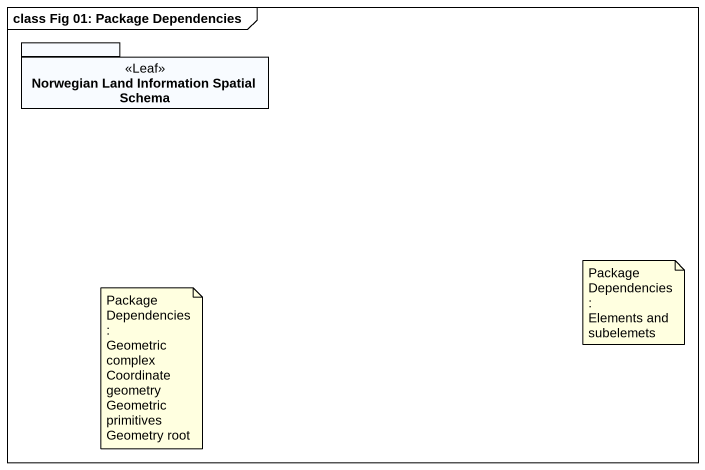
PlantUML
@startuml
mainframe class Fig 01: Package Dependencies
package "Norwegian Land Information Spatial Schema" as Norwegian_Land_Information <<Leaf>> {
}
note as N1
  Package Dependencies:
  Geometric complex
  Coordinate geometry
  Geometric primitives
  Geometry root
end note
note as N2
  Package Dependencies:
  Elements and subelemets
end note
@enduml
